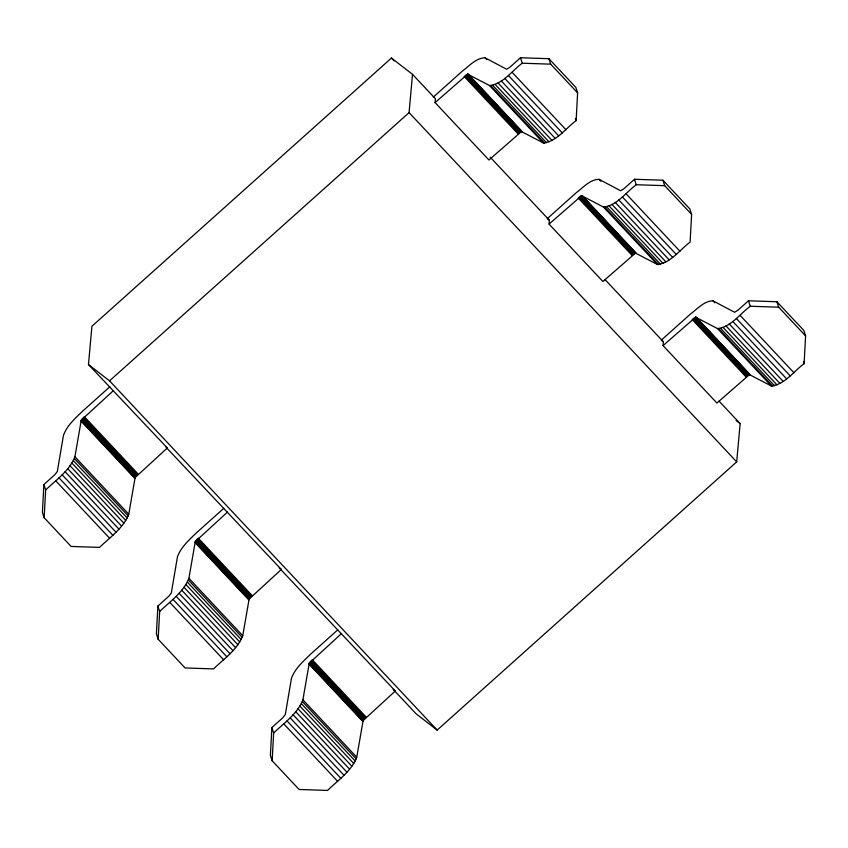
<?xml version="1.0" encoding="UTF-8"?>
<svg xmlns="http://www.w3.org/2000/svg" width="848" height="848" viewBox="0 0 848 848"><rect width="100%" height="100%" fill="white"/><g stroke="black" fill="none" stroke-linecap="round" stroke-linejoin="round"><path stroke-width="1.27" d="M109.752 386.847L82.553 411.206C75.292 418.318 66.95 425.495 63.462 435.321L57.314 471.53L54.696 474.838L43.895 484.537L42.4 512.277L44.16 517.736L71.094 546.441L99.513 547.405C109.964 537.314 123.31 528.219 128.758 514.185L135.129 477.551L167.321 447.977L88.468 364.534L91.913 326.268L391.447 58.046L412.52 74.359L435.406 98.76L435.066 102.587L488.925 159.996L521.488 131.588L543.356 142.941C556.797 141.627 565.881 128.059 576.121 120.617L577.615 92.867L575.845 87.408L548.921 58.703L520.502 57.749L509.69 67.405L506.585 69.218L485.056 57.812C476.078 57.918 469.23 65.985 462.446 71.031L433.307 97.128M44.16 517.736L45.654 489.985L43.895 484.537M223.755 508.365L196.545 532.724C189.284 539.837 180.942 547.013 177.455 556.839L171.307 593.049L168.688 596.356L157.887 606.055L156.392 633.795L158.152 639.254L185.087 667.959L213.505 668.913C223.957 658.832 237.302 649.738 242.751 635.703L249.121 599.07L281.313 569.496L167.003 448.263M158.152 639.254L159.647 611.503L157.887 606.055M337.748 629.884L310.538 654.243C303.277 661.355 294.934 668.531 291.458 678.358L285.299 714.567L282.681 717.874L271.879 727.573L270.385 755.314L272.155 760.773L299.079 789.477L327.498 790.431C337.949 780.351 351.295 771.256 356.754 757.222L363.114 720.588L395.306 691.014L279.204 567.863L281.313 569.496M272.155 760.773L273.639 733.022L271.879 727.573M549.409 220.279L547.299 218.646L576.439 192.549C583.223 187.503 590.07 179.437 599.048 179.331L620.577 190.736L623.683 188.924L634.495 179.267L662.913 180.221L689.848 208.926L691.608 214.385L690.113 242.136C679.873 249.577 670.8 263.145 657.348 264.449L635.481 253.107L602.917 281.515L549.059 224.105L549.409 220.279L490.165 157.124M804.105 363.654L805.6 335.903L803.84 330.444L776.906 301.74L748.487 300.786L737.675 310.442L734.569 312.255L713.041 300.839C704.073 300.955 697.215 309.022 690.431 314.067L661.292 340.165L663.401 341.797L663.051 345.624L716.91 403.033L749.473 374.625L771.341 385.967C784.792 384.663 793.866 371.095 804.105 363.654L803.406 361.471M88.468 364.534L109.54 380.847L409.075 112.625L412.52 74.359M394.076 690.325L416.082 713.783L437.165 730.096L736.689 461.874L740.145 423.608L719.009 401.083M45.654 489.985C56.106 479.904 69.451 470.81 74.91 456.775L81.27 420.142L113.462 390.568M159.647 611.503C170.098 601.423 183.454 592.328 188.903 578.294L195.273 541.66L227.455 512.086M273.639 733.022C284.091 722.931 297.447 713.846 302.895 699.812L309.266 663.178L341.447 633.604M435.066 102.587L467.63 74.179L489.497 85.521C502.949 84.217 512.022 70.649 522.262 63.208L550.681 64.162L577.615 92.867M549.059 224.105L581.622 195.697L603.49 207.039C616.941 205.735 626.015 192.167 636.254 184.726L664.684 185.68L691.608 214.385M663.051 345.624L695.614 317.216L717.482 328.558C730.934 327.254 740.007 313.675 750.257 306.245L778.676 307.199L805.6 335.903M736.128 420.502L740.145 423.608M165.911 446.896L167.321 447.977M393.196 689.382L395.306 691.014M512.107 72.303L565.955 129.712M626.1 193.821L679.948 251.231M740.092 315.339L793.951 372.749M508.408 75.483L562.256 132.892M622.4 197.001L676.248 254.411M736.393 318.519L790.251 375.929M504.751 78.376L558.609 135.786M618.743 199.895L672.602 257.304M732.736 321.413L786.594 378.823M485.056 57.812L486.847 59.72M599.048 179.331L600.84 181.239M713.041 300.839L714.843 302.757M501.253 80.878L555.111 138.288M615.245 202.396L669.104 259.806M729.248 323.915L783.096 381.324M498.02 82.924L551.878 140.333M612.023 204.442L665.871 261.852M726.015 325.961L779.863 383.37M495.147 84.45L549.006 141.86M609.15 205.969L662.998 263.378M723.143 327.487L776.991 384.897M492.73 85.404L546.578 142.814M606.723 206.923L660.581 264.332M720.715 328.441L774.574 385.851M490.822 85.765L544.681 143.185M604.815 207.283L658.673 264.703M718.807 328.801L772.666 386.211M489.497 85.521L543.356 142.941M603.49 207.039L657.348 264.449M717.482 328.558L771.341 385.967M468.202 74.158L522.061 131.567M582.194 195.676L636.053 253.086M696.187 317.194L750.045 374.604M467.969 74.115L521.817 131.525M581.961 195.634L635.82 253.043M695.954 317.152L749.812 374.562M467.63 74.179L521.488 131.588M581.622 195.697L635.481 253.107M695.614 317.216L749.473 374.625M467.206 74.348L521.054 131.758M581.198 195.867L635.046 253.276M695.19 317.385L749.049 374.795M466.697 74.613L520.555 132.023M580.689 196.132L634.548 253.541M694.682 317.65L748.54 375.06M466.124 74.974L519.983 132.383M580.117 196.492L633.975 253.902M694.109 318.011L747.968 375.42M465.51 75.419L519.368 132.829M579.502 196.937L633.361 254.347M693.494 318.456L747.353 375.865M464.863 75.928L518.722 133.337M578.855 197.446L632.714 254.856M692.848 318.965L746.706 376.374M464.206 76.49L518.064 133.899M578.209 198.008L632.057 255.418M692.201 319.526L746.049 376.936M605.059 279.607L663.401 341.797M391.447 58.046L394.161 60.939M409.075 112.625L736.689 461.874M109.54 380.847L437.165 730.096M84.323 416.665L138.171 474.074M198.315 538.183L252.163 595.593M312.308 659.702L366.156 717.111M83.676 417.269L137.535 474.679M197.669 538.787L251.527 596.197M311.661 660.306L365.52 717.715M83.062 417.884L136.92 475.293M197.065 539.402L250.913 596.812M311.057 660.91L364.905 718.33M82.5 418.488L136.358 475.898M196.503 540.006L250.351 597.416M310.495 661.525L364.343 718.934M82.012 419.082L135.86 476.491M196.005 540.6L249.863 598.01M309.997 662.118L363.856 719.528M81.599 419.643L135.447 477.053M195.591 541.162L249.439 598.571M309.584 662.68L363.442 720.09M81.27 420.142L135.129 477.551M195.273 541.66L249.121 599.07M309.266 663.178L363.114 720.588M81.058 420.576L134.917 477.986M195.051 542.095L248.909 599.504M309.043 663.613L362.902 721.023M80.952 420.926L134.8 478.336M194.945 542.444L248.803 599.854M308.937 663.963L362.796 721.372M74.91 456.775L128.758 514.185M188.903 578.294L242.751 635.703M302.895 699.812L356.754 757.222M74.391 458.514L128.249 515.923M188.394 580.032L242.242 637.442M302.386 701.54L356.234 758.96M73.394 460.623L127.242 518.033M187.387 582.141L241.235 639.551M301.379 703.66L355.238 761.069M71.921 463.05L125.769 520.46M185.913 584.569L239.761 641.978M299.906 706.087L353.754 763.497M70.002 465.753L123.861 523.163M183.995 587.272L237.853 644.681M297.998 708.79L351.846 766.2M67.702 468.658L121.561 526.067M181.695 590.176L235.553 647.586M295.698 711.695L349.546 769.104M65.073 471.7L118.921 529.11M179.066 593.218L232.924 650.628M293.058 714.737L346.917 772.146M62.158 474.806L116.017 532.215M176.161 596.324L230.009 653.734M290.154 717.843L344.002 775.252M59.053 477.89L112.911 535.3M173.045 599.409L226.904 656.818M287.037 720.927L340.896 778.337M55.82 480.89L109.668 538.3M169.812 602.409L223.66 659.818M283.804 723.927L337.663 781.337M776.906 301.74L778.676 307.199M748.487 300.786L750.257 306.245M662.913 180.221L664.684 185.68M634.495 179.267L636.254 184.726M575.41 118.434L576.121 120.617M548.921 58.703L550.681 64.162M520.502 57.749L522.262 63.208"/></g></svg>
